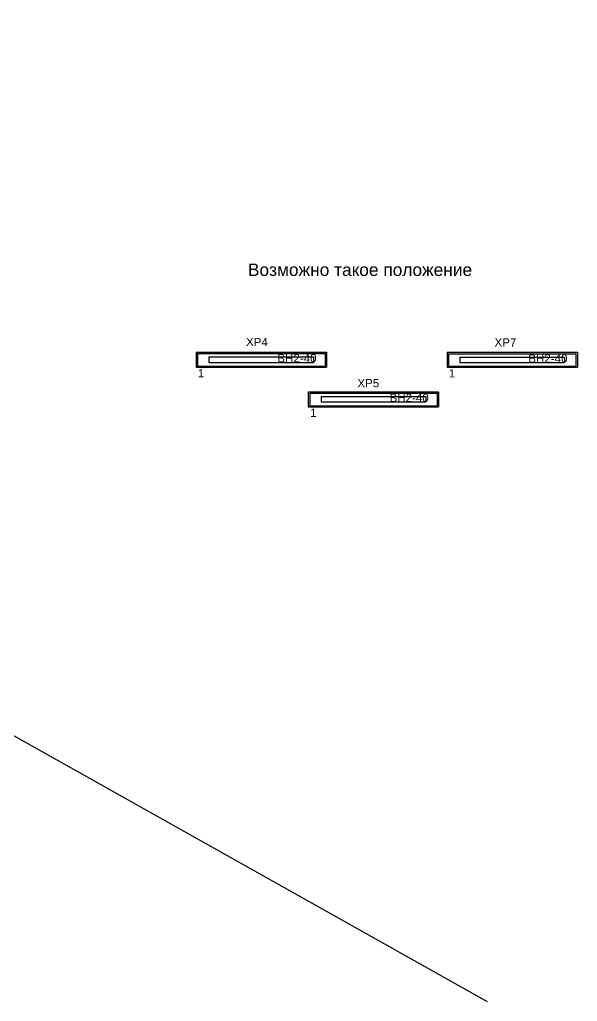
# Model space of a CAD drawing. Extents: x -34 to 51106, y -14166 to 1700.
# Drawn here: x 587.5 to 790, y -43.6 to 312.7 of the extents above; entities that cross this region are included whole.
import ezdxf

# ---------------------------------------------------------------- set-up
doc = ezdxf.new("R2010")
doc.units = 0
doc.layers.get('0').update_dxf_attribs({"linetype": 'CONTINUOUS'})
doc.layers.add('ЖГУТ', color=9, linetype='CONTINUOUS')
doc.layers.add('РАЗМЕРЫ', color=2, linetype='CONTINUOUS')
doc.styles.add('ARIALC', font='arial.ttf')

# ---------------------------------------------------------------- blocks, each defined once
blk = doc.blocks.new('A$C64275294')
for p, q in [((0, 5.45), (47.3, 5.45)), ((0, 5.45), (0, 0)), ((0.5, 4.92), (46.8, 4.92)), ((0.5, 4.92), (0.5, 0.37)), ((4.65, 3.72), (4.65, 1.72)), ((4.65, 3.72), (42.65, 3.72)), ((42.65, 3.72), (42.65, 1.72)), ((46.8, 4.92), (46.8, 0.37)), ((47.3, 5.45), (47.3, 0)), ((0, 0), (47.3, 0)), ((0.5, 0.37), (46.8, 0.37)), ((4.65, 1.72), (42.65, 1.72)), ((21.15, 0.37), (21.15, -0.15)), ((26.15, 0.37), (26.15, -0.15))]:
    blk.add_line(p, q)
at = {"style": 'ARIALC'}
blk.add_text('ВН2-40', height=3, dxfattribs=at).set_placement((29.5, 1.72))
at = {"layer": 'РАЗМЕРЫ', "style": 'ARIALC'}
blk.add_text('1', height=3, dxfattribs=at).set_placement((0.64, -3.7))

msp = doc.modelspace()

# ---------------------------------------------------------------- linework, layer by layer
msp.add_line((122.2472, 312.7126), (757.2717, -43.6461))

# ---------------------------------------------------------------- block references
at = {"layer": 'ЖГУТ'}
for p in [(651.6102, 186.5893), (742.7002, 186.5135), (692.3315, 172.2059)]:
    msp.add_blockref('A$C64275294', p, dxfattribs=at)

# ---------------------------------------------------------------- texts
at = {"style": 'ARIALC'}
for s, p in [('XP4', (669.7268, 194.202)), ('XP7', (759.9334, 194.0334)), ('XP5', (710.1524, 179.2339))]:
    msp.add_text(s, height=3, dxfattribs=at).set_placement(p)
at = {"layer": 'РАЗМЕРЫ', "insert": (670.3967, 224.1777), "char_height": 4.5, "width": 158.81813, "attachment_point": 1, "style": 'ARIALC'}
msp.add_mtext('Возможно такое положение', dxfattribs=at)

doc.saveas('drawing.dxf')
